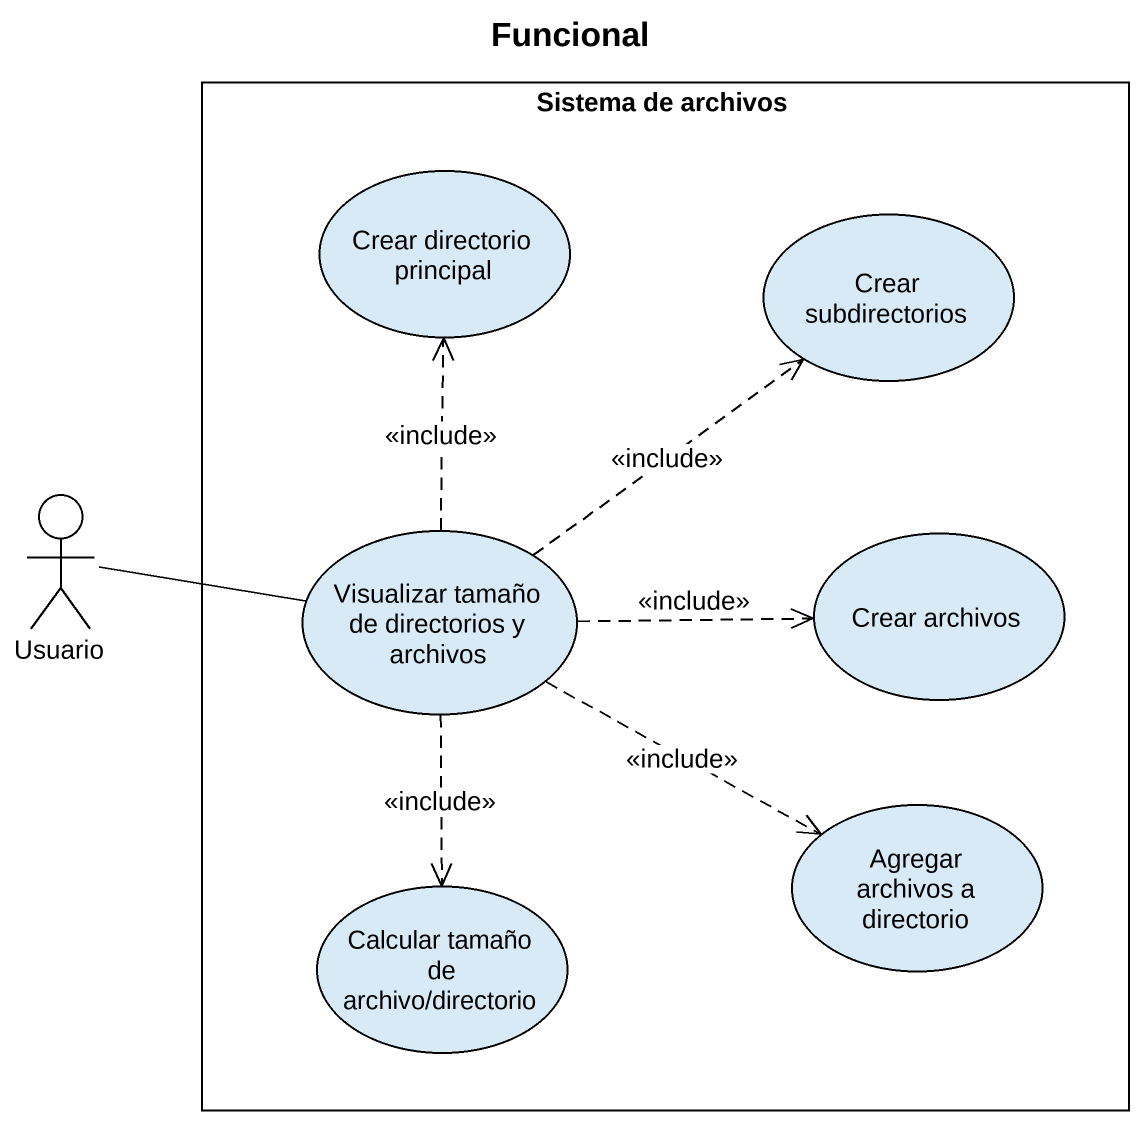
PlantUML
@startuml
title Funcional
rectangle "Sistema de archivos" as Sistema_de_archivos {
  usecase "Crear directorio principal" as Crear_directorio_principal
  usecase "Crear subdirectorios" as Crear_subdirectorios
  usecase "Visualizar tamaño de directorios y archivos" as Visualizar_tamaño_de
  usecase "Crear archivos" as Crear_archivos
  usecase "Agregar archivos a directorio" as Agregar_archivos_a
  usecase "Calcular tamaño de archivo/directorio" as Calcular_tamaño_de_archivo
}
actor Usuario
Usuario -right- Visualizar_tamaño_de
Visualizar_tamaño_de .up.> Crear_directorio_principal : <<include>>
Visualizar_tamaño_de .up.> Crear_subdirectorios : <<include>>
Visualizar_tamaño_de .right.> Crear_archivos : <<include>>
Visualizar_tamaño_de .right.> Agregar_archivos_a : <<include>>
Visualizar_tamaño_de ..> Calcular_tamaño_de_archivo : <<include>>
@enduml
